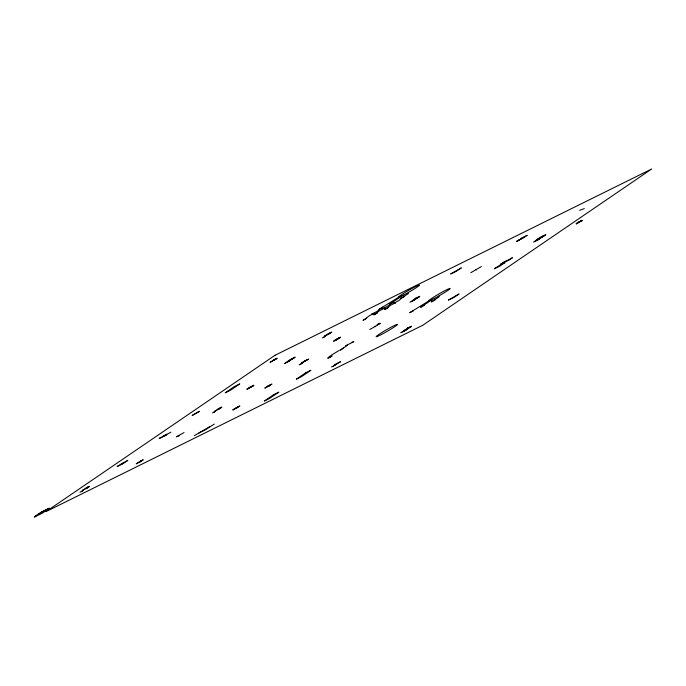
<?xml version="1.0" encoding="UTF-8"?>
<svg xmlns="http://www.w3.org/2000/svg" width="686" height="686" viewBox="0 0 686 686"><rect width="100%" height="100%" fill="white"/><g stroke="black" fill="none" stroke-linecap="round" stroke-linejoin="round"><path stroke-width="1.03" d="M209.59 426.838L198.991 432.926L204.72 430.122L214.255 424.094M408.556 292.382L408.17 293.719L400.693 298.607L404.208 296.626L403.591 296.849M439.263 295.717L438.877 297.055L431.4 301.943L434.915 299.962M247.303 388.928L253.94 385.223L246.891 389.305L247.723 388.585M124.277 462.398L120.787 464.448L124.295 462.424M301.523 363.065L308.563 359.07L301.566 363.023L307.319 359.541M324.752 336.071L331.784 332.084L324.795 336.029L330.541 332.547M328.577 357.981L332.101 355.983L328.654 357.998M363.134 320.216L366.658 318.218L363.203 320.233M379.161 309.275L382.668 307.251M382.668 307.294L379.178 309.3M388.182 307.568L384.7 309.592L388.165 307.542M393.438 301.969L389.965 303.975L393.43 301.926M409.868 312.61L413.392 310.612L409.936 312.627M143.177 459.903L136.197 463.865L143.014 459.809M221.818 407.218L214.838 411.188L221.664 407.124M277.093 358.341L270.113 362.311L277.015 358.229M232.888 409.911L239.877 405.966L232.948 409.859L238.634 406.429M264.942 388.027L271.93 384.083L265.002 387.976L270.687 384.546M89.3 486.571L82.371 490.464L89.129 486.451M294.466 357.68L295.151 357.089L288.129 361.17L294.706 357.423L288.566 360.81L288.935 360.45M253.185 385.866L253.511 385.566L247.329 388.945M372.507 313.511L371.675 314.231L377.137 311.35L379.778 309.06M334.391 340.548L333.559 341.268L340.616 337.186L334.391 340.548L339.767 337.889M373.313 313.974L374.153 313.279L368.682 316.143L366.041 318.433M383.268 308.194C380.473 310.158 386.87 306.676 384.074 308.657M394.03 302.869L393.198 303.581L398.66 300.7L401.301 298.41M394.836 303.332L395.668 302.612L390.205 305.502L387.564 307.791M40.645 512.682L49.083 508.249L40.525 512.613L34.3 516.867L35.912 516.061M42.138 511.816L34.497 517.038L42.566 513.042L49.435 508.352L41.366 512.348M81.325 491.562L83.615 490.001M285.247 363.134L288.12 361.17M213.783 412.26L216.073 410.7M287.04 362.242L289.329 360.682M323.672 337.238L325.961 335.668M288.84 361.359L291.696 359.404M382.068 307.491L398.472 297.372M300.451 364.232L302.74 362.662M334.905 340.728L339.484 337.598M376.803 313.108L377.411 312.91L373.913 314.917L379.444 310.818L388.482 305.647L390.54 303.735M392.829 302.166L401.987 295.915M369.848 329.512L380.43 323.363M410.048 302.269L419.729 296.335L412.818 300.399M342.931 348.385L343.54 348.188L340.042 350.194L347.51 345.255L345.761 345.693L353.839 341.697L352.09 342.134M377.514 324.804L379.804 323.235L377.12 324.572M411.171 301.711L413.487 300.125M412.175 301.214L414.515 299.619M413.298 300.657L416.093 298.753M412.775 310.827L429.17 300.708M470.776 272.719L481.358 266.571M516.472 241.515L527.054 235.367L516.472 241.515L524.619 237.03L521.334 238.196M423.536 305.502L424.145 305.304L420.647 307.311L432.695 299.25M534.394 241.626L536.684 240.066M401.833 332.178L411.514 326.244L404.534 330.326M402.956 331.621L405.272 330.035M502.992 263.407L504.845 262.678L499.605 266.211L494.263 268.792L506.431 261.057M536.186 240.743L544.298 235.581L541.486 236.876M403.96 331.124L406.301 329.529M405.083 330.566L407.878 328.663M537.987 239.851L544.092 235.598L537.232 239.646L538.476 239.174M194.335 435.67L199.009 432.952M541.237 237.022L538.081 238.942L540.131 238.299M166.835 434.195L159.161 438.414L162.256 437.316M170.874 432.197L163.199 436.416L166.295 435.318M184.019 432.583L176.345 436.81L179.44 435.713M322.326 337.898L325.018 336.569M284.356 363.58L289.732 360.913M533.502 242.072L538.879 239.405M299.105 364.892L301.797 363.563M212.437 412.929L215.13 411.6M331.424 367.001L335.463 365.003M400.71 332.727L406.095 330.069M79.979 492.222L82.672 490.893M434.298 300.185L434.898 299.936M579.661 210.302L584.301 208.655M328.251 334.108L329.452 333.73M305.03 361.102L306.23 360.725M268.398 386.115L269.598 385.729M236.344 407.999L237.545 407.613M88.194 486.871L88.691 487.043M87.311 487.326L87.911 487.549M475.638 269.392L476.496 269.89M415.759 298.118L416.634 298.616M407.544 328.019L408.419 328.525M374.719 326.184L375.568 326.682M304.593 360.853L305.459 361.351M291.19 358.864L292.056 359.37M275.669 358.821L276.106 359.078M275.077 359.138L275.575 359.421M274.494 359.447L275.035 359.764M273.92 359.773L274.477 360.099M273.354 360.099L273.92 360.424M267.96 385.858L268.835 386.364M249.978 387.007L250.844 387.504M220.395 407.698L220.832 407.956M219.803 408.016L220.3 408.299M219.22 408.324L219.752 408.642M218.645 408.65L219.203 408.976M217.925 408.89L218.791 409.388M141.753 460.383L142.191 460.632M141.153 460.692L141.659 460.983M140.57 461.009L141.11 461.318M139.995 461.326L140.561 461.652M139.284 461.567L140.15 462.072M87.859 487.043L88.305 487.3M86.985 487.497L87.516 487.806M86.565 487.737L87.113 488.055M85.827 488.149L86.393 488.475M86.247 487.909L86.702 488.295M327.651 358.315A14.775 1.029 -30 0 1 339.098 350.495M117.246 466.429L122.202 464.105L127.836 460.383L117.246 466.429M192.269 415.407L199.326 411.377L192.269 415.407M450.771 273.903L456.104 271.364L461.361 267.849L450.771 273.903M448.481 300.014L453.437 297.69L459.071 293.968L448.481 300.014M335.917 339.87L338.172 338.635L335.934 339.853M334.819 364.515L333.439 366.007L340.65 361.625L334.819 364.515M415.896 298.213L413.298 300.219L419.395 296.669L415.896 298.213M407.698 328.114L405.074 330.129L411.171 326.579L407.698 328.114M275.009 355.279L46.065 511.585L422.756 325.275L651.7 168.962L275.009 355.279M234.398 386.561L225.24 392.812L230.625 390.154L239.783 383.894L234.398 386.561M273.448 394.81L264.29 401.07L269.667 398.403L278.825 392.152L273.448 394.81M305.502 372.927L296.343 379.187L301.72 376.52L310.878 370.269L305.502 372.927M504.39 261.692L500.386 264.427L512.468 257.696L508.463 260.431L504.39 261.692M540.371 237.382L535.792 240.512L545.747 234.723L540.371 237.382M577.466 222.821L576.12 223.739L582.208 220.472L577.466 222.821M580.45 221.081L576.36 223.885L581.968 220.335L580.45 221.081M434.341 298.41A12.228 0.849 -30 0 0 450.162 288.472A12.228 0.849 -30 0 0 434.178 296.798A12.228 0.849 -30 0 0 434.341 298.41M381.613 334.399A12.228 0.849 -30 0 0 397.426 324.461A12.228 0.849 -30 0 0 381.45 332.787A12.228 0.849 -30 0 0 381.613 334.399M403.634 295.074A12.228 0.849 -30 0 0 419.455 285.136A12.228 0.849 -30 0 0 403.471 293.471A12.228 0.849 -30 0 0 403.634 295.074"/></g></svg>
